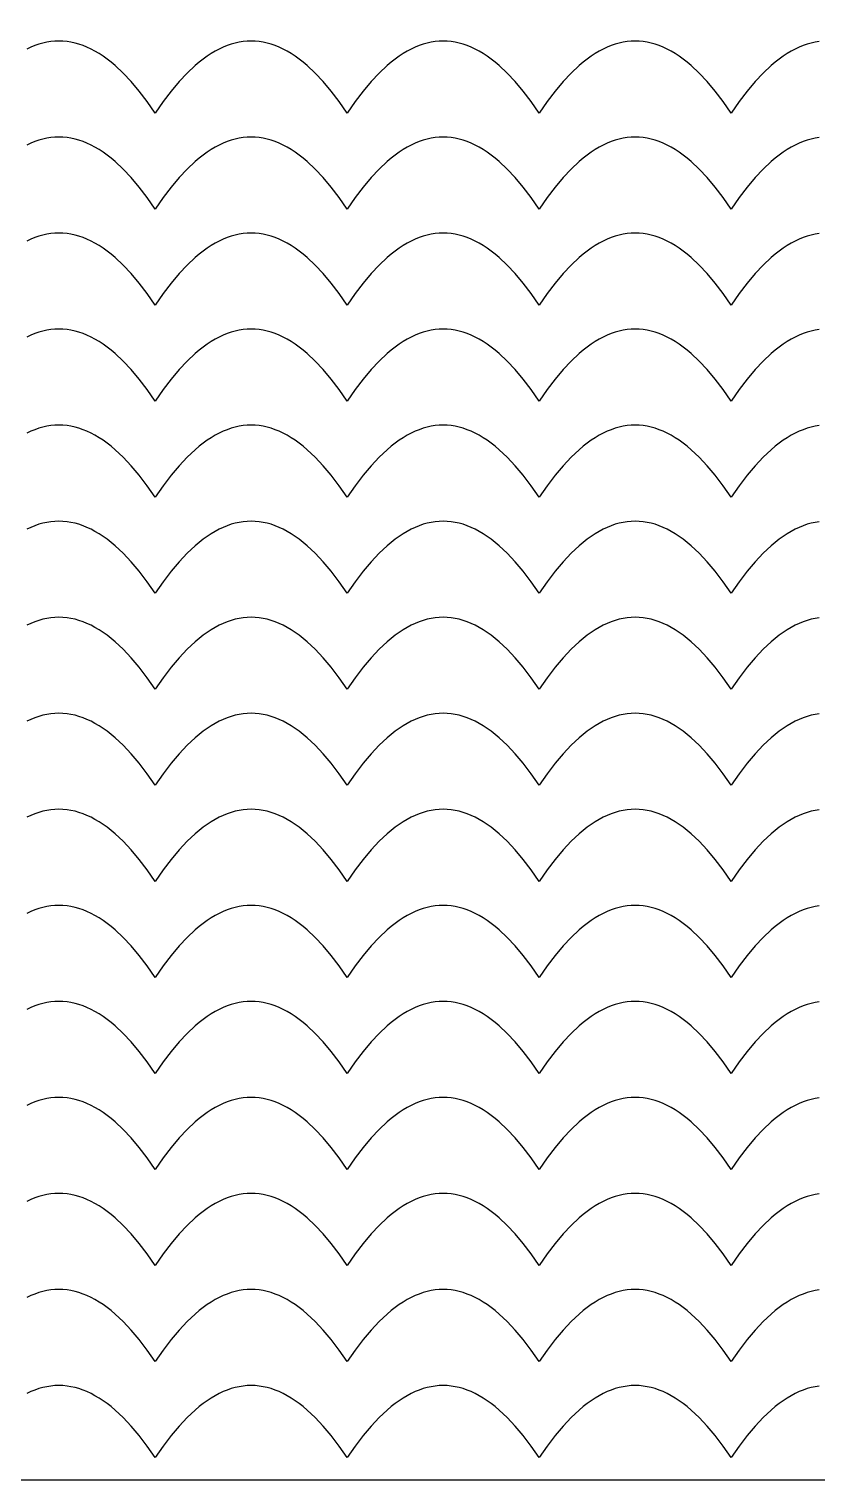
# Model space of a CAD drawing. Extents: x -831 to 1547, y -1426 to -385.
# Drawn here: x 208.9 to 245.9, y -926.3 to -858.3 of the extents above; entities that cross this region are included whole.
import ezdxf

# ---------------------------------------------------------------- set-up
doc = ezdxf.new("R2010")
doc.units = 0
doc.layers.add('CUT', color=18, linetype='CONTINUOUS')
doc.layers.add('ENGRAVE', color=1, linetype='CONTINUOUS')

msp = doc.modelspace()

# ---------------------------------------------------------------- linework, layer by layer
at = {"layer": 'CUT'}
msp.add_lwpolyline([(334.842, -861.159), (254.442, -861.159), (174.042, -809.919), (133.842, -809.919), (93.642, -809.919), (13.242, -861.159), (-67.158, -861.159), (-67.158, -926.259), (93.474, -926.259), (133.842, -870.943), (174.211, -926.259), (334.842, -926.259)], close=True, dxfattribs=at)
at = {"layer": 'ENGRAVE'}
for points in [[(245.967, -858.857), (245.779, -858.887), (245.592, -858.928), (245.404, -858.98), (245.217, -859.045), (245.029, -859.121), (244.842, -859.209), (244.654, -859.309), (244.467, -859.42), (244.279, -859.543), (244.092, -859.678), (243.904, -859.824), (243.717, -859.982), (243.342, -860.334), (242.967, -860.732), (242.592, -861.178), (242.217, -861.67), (241.842, -862.209), (241.467, -861.67), (241.092, -861.178), (240.717, -860.732), (240.342, -860.334), (239.967, -859.982), (239.779, -859.824), (239.592, -859.678), (239.404, -859.543), (239.217, -859.42), (239.029, -859.309), (238.842, -859.209), (238.654, -859.121), (238.467, -859.045), (238.279, -858.98), (238.092, -858.928), (237.904, -858.887), (237.717, -858.857), (237.529, -858.84), (237.342, -858.834), (237.154, -858.84), (236.967, -858.857), (236.779, -858.887), (236.592, -858.928), (236.404, -858.98), (236.217, -859.045), (236.029, -859.121), (235.842, -859.209), (235.654, -859.309), (235.467, -859.42), (235.279, -859.543), (235.092, -859.678), (234.904, -859.824), (234.717, -859.982), (234.342, -860.334), (233.967, -860.732), (233.592, -861.178), (233.217, -861.67), (232.842, -862.209), (232.467, -861.67), (232.092, -861.178), (231.717, -860.732), (231.342, -860.334), (230.967, -859.982), (230.779, -859.824), (230.592, -859.678), (230.404, -859.543), (230.217, -859.42), (230.029, -859.309), (229.842, -859.209), (229.654, -859.121), (229.467, -859.045), (229.279, -858.98), (229.092, -858.928), (228.904, -858.887), (228.717, -858.857), (228.529, -858.84), (228.342, -858.834), (228.154, -858.84), (227.967, -858.857), (227.779, -858.887), (227.592, -858.928), (227.404, -858.98), (227.217, -859.045), (227.029, -859.121), (226.842, -859.209), (226.654, -859.309), (226.467, -859.42), (226.279, -859.543), (226.092, -859.678), (225.904, -859.824), (225.717, -859.982), (225.342, -860.334), (224.967, -860.732), (224.592, -861.178), (224.217, -861.67), (223.842, -862.209), (223.467, -861.67), (223.092, -861.178), (222.717, -860.732), (222.342, -860.334), (221.967, -859.982), (221.779, -859.824), (221.592, -859.678), (221.404, -859.543), (221.217, -859.42), (221.029, -859.309), (220.842, -859.209), (220.654, -859.121), (220.467, -859.045), (220.279, -858.98), (220.092, -858.928), (219.904, -858.887), (219.717, -858.857), (219.529, -858.84), (219.342, -858.834), (219.154, -858.84), (218.967, -858.857), (218.779, -858.887), (218.592, -858.928), (218.404, -858.98), (218.217, -859.045), (218.029, -859.121), (217.842, -859.209), (217.654, -859.309), (217.467, -859.42), (217.279, -859.543), (217.092, -859.678), (216.904, -859.824), (216.717, -859.982), (216.342, -860.334), (215.967, -860.732), (215.592, -861.178), (215.217, -861.67), (214.842, -862.209), (214.467, -861.67), (214.092, -861.178), (213.717, -860.732), (213.342, -860.334), (212.967, -859.982), (212.779, -859.824), (212.592, -859.678), (212.404, -859.543), (212.217, -859.42), (212.029, -859.309), (211.842, -859.209), (211.654, -859.121), (211.467, -859.045), (211.279, -858.98), (211.092, -858.928), (210.904, -858.887), (210.717, -858.857), (210.529, -858.84), (210.342, -858.834), (210.154, -858.84), (209.967, -858.857), (209.779, -858.887), (209.592, -858.928), (209.404, -858.98), (209.217, -859.045), (209.029, -859.121), (208.842, -859.209)], [(245.967, -863.357), (245.779, -863.387), (245.592, -863.428), (245.404, -863.48), (245.217, -863.545), (245.029, -863.621), (244.842, -863.709), (244.654, -863.809), (244.467, -863.92), (244.279, -864.043), (244.092, -864.178), (243.904, -864.324), (243.717, -864.482), (243.342, -864.834), (242.967, -865.232), (242.592, -865.678), (242.217, -866.17), (241.842, -866.709), (241.467, -866.17), (241.092, -865.678), (240.717, -865.232), (240.342, -864.834), (239.967, -864.482), (239.779, -864.324), (239.592, -864.178), (239.404, -864.043), (239.217, -863.92), (239.029, -863.809), (238.842, -863.709), (238.654, -863.621), (238.467, -863.545), (238.279, -863.48), (238.092, -863.428), (237.904, -863.387), (237.717, -863.357), (237.529, -863.34), (237.342, -863.334), (237.154, -863.34), (236.967, -863.357), (236.779, -863.387), (236.592, -863.428), (236.404, -863.48), (236.217, -863.545), (236.029, -863.621), (235.842, -863.709), (235.654, -863.809), (235.467, -863.92), (235.279, -864.043), (235.092, -864.178), (234.904, -864.324), (234.717, -864.482), (234.342, -864.834), (233.967, -865.232), (233.592, -865.678), (233.217, -866.17), (232.842, -866.709), (232.467, -866.17), (232.092, -865.678), (231.717, -865.232), (231.342, -864.834), (230.967, -864.482), (230.779, -864.324), (230.592, -864.178), (230.404, -864.043), (230.217, -863.92), (230.029, -863.809), (229.842, -863.709), (229.654, -863.621), (229.467, -863.545), (229.279, -863.48), (229.092, -863.428), (228.904, -863.387), (228.717, -863.357), (228.529, -863.34), (228.342, -863.334), (228.154, -863.34), (227.967, -863.357), (227.779, -863.387), (227.592, -863.428), (227.404, -863.48), (227.217, -863.545), (227.029, -863.621), (226.842, -863.709), (226.654, -863.809), (226.467, -863.92), (226.279, -864.043), (226.092, -864.178), (225.904, -864.324), (225.717, -864.482), (225.342, -864.834), (224.967, -865.232), (224.592, -865.678), (224.217, -866.17), (223.842, -866.709), (223.467, -866.17), (223.092, -865.678), (222.717, -865.232), (222.342, -864.834), (221.967, -864.482), (221.779, -864.324), (221.592, -864.178), (221.404, -864.043), (221.217, -863.92), (221.029, -863.809), (220.842, -863.709), (220.654, -863.621), (220.467, -863.545), (220.279, -863.48), (220.092, -863.428), (219.904, -863.387), (219.717, -863.357), (219.529, -863.34), (219.342, -863.334), (219.154, -863.34), (218.967, -863.357), (218.779, -863.387), (218.592, -863.428), (218.404, -863.48), (218.217, -863.545), (218.029, -863.621), (217.842, -863.709), (217.654, -863.809), (217.467, -863.92), (217.279, -864.043), (217.092, -864.178), (216.904, -864.324), (216.717, -864.482), (216.342, -864.834), (215.967, -865.232), (215.592, -865.678), (215.217, -866.17), (214.842, -866.709), (214.467, -866.17), (214.092, -865.678), (213.717, -865.232), (213.342, -864.834), (212.967, -864.482), (212.779, -864.324), (212.592, -864.178), (212.404, -864.043), (212.217, -863.92), (212.029, -863.809), (211.842, -863.709), (211.654, -863.621), (211.467, -863.545), (211.279, -863.48), (211.092, -863.428), (210.904, -863.387), (210.717, -863.357), (210.529, -863.34), (210.342, -863.334), (210.154, -863.34), (209.967, -863.357), (209.779, -863.387), (209.592, -863.428), (209.404, -863.48), (209.217, -863.545), (209.029, -863.621), (208.842, -863.709)], [(245.967, -867.857), (245.779, -867.887), (245.592, -867.928), (245.404, -867.98), (245.217, -868.045), (245.029, -868.121), (244.842, -868.209), (244.654, -868.309), (244.467, -868.42), (244.279, -868.543), (244.092, -868.678), (243.904, -868.824), (243.717, -868.982), (243.342, -869.334), (242.967, -869.732), (242.592, -870.178), (242.217, -870.67), (241.842, -871.209), (241.467, -870.67), (241.092, -870.178), (240.717, -869.732), (240.342, -869.334), (239.967, -868.982), (239.779, -868.824), (239.592, -868.678), (239.404, -868.543), (239.217, -868.42), (239.029, -868.309), (238.842, -868.209), (238.654, -868.121), (238.467, -868.045), (238.279, -867.98), (238.092, -867.928), (237.904, -867.887), (237.717, -867.857), (237.529, -867.84), (237.342, -867.834), (237.154, -867.84), (236.967, -867.857), (236.779, -867.887), (236.592, -867.928), (236.404, -867.98), (236.217, -868.045), (236.029, -868.121), (235.842, -868.209), (235.654, -868.309), (235.467, -868.42), (235.279, -868.543), (235.092, -868.678), (234.904, -868.824), (234.717, -868.982), (234.342, -869.334), (233.967, -869.732), (233.592, -870.178), (233.217, -870.67), (232.842, -871.209), (232.467, -870.67), (232.092, -870.178), (231.717, -869.732), (231.342, -869.334), (230.967, -868.982), (230.779, -868.824), (230.592, -868.678), (230.404, -868.543), (230.217, -868.42), (230.029, -868.309), (229.842, -868.209), (229.654, -868.121), (229.467, -868.045), (229.279, -867.98), (229.092, -867.928), (228.904, -867.887), (228.717, -867.857), (228.529, -867.84), (228.342, -867.834), (228.154, -867.84), (227.967, -867.857), (227.779, -867.887), (227.592, -867.928), (227.404, -867.98), (227.217, -868.045), (227.029, -868.121), (226.842, -868.209), (226.654, -868.309), (226.467, -868.42), (226.279, -868.543), (226.092, -868.678), (225.904, -868.824), (225.717, -868.982), (225.342, -869.334), (224.967, -869.732), (224.592, -870.178), (224.217, -870.67), (223.842, -871.209), (223.467, -870.67), (223.092, -870.178), (222.717, -869.732), (222.342, -869.334), (221.967, -868.982), (221.779, -868.824), (221.592, -868.678), (221.404, -868.543), (221.217, -868.42), (221.029, -868.309), (220.842, -868.209), (220.654, -868.121), (220.467, -868.045), (220.279, -867.98), (220.092, -867.928), (219.904, -867.887), (219.717, -867.857), (219.529, -867.84), (219.342, -867.834), (219.154, -867.84), (218.967, -867.857), (218.779, -867.887), (218.592, -867.928), (218.404, -867.98), (218.217, -868.045), (218.029, -868.121), (217.842, -868.209), (217.654, -868.309), (217.467, -868.42), (217.279, -868.543), (217.092, -868.678), (216.904, -868.824), (216.717, -868.982), (216.342, -869.334), (215.967, -869.732), (215.592, -870.178), (215.217, -870.67), (214.842, -871.209), (214.467, -870.67), (214.092, -870.178), (213.717, -869.732), (213.342, -869.334), (212.967, -868.982), (212.779, -868.824), (212.592, -868.678), (212.404, -868.543), (212.217, -868.42), (212.029, -868.309), (211.842, -868.209), (211.654, -868.121), (211.467, -868.045), (211.279, -867.98), (211.092, -867.928), (210.904, -867.887), (210.717, -867.857), (210.529, -867.84), (210.342, -867.834), (210.154, -867.84), (209.967, -867.857), (209.779, -867.887), (209.592, -867.928), (209.404, -867.98), (209.217, -868.045), (209.029, -868.121), (208.842, -868.209)], [(245.967, -872.357), (245.779, -872.387), (245.592, -872.428), (245.404, -872.48), (245.217, -872.545), (245.029, -872.621), (244.842, -872.709), (244.654, -872.809), (244.467, -872.92), (244.279, -873.043), (244.092, -873.178), (243.904, -873.324), (243.717, -873.482), (243.342, -873.834), (242.967, -874.232), (242.592, -874.678), (242.217, -875.17), (241.842, -875.709), (241.467, -875.17), (241.092, -874.678), (240.717, -874.232), (240.342, -873.834), (239.967, -873.482), (239.779, -873.324), (239.592, -873.178), (239.404, -873.043), (239.217, -872.92), (239.029, -872.809), (238.842, -872.709), (238.654, -872.621), (238.467, -872.545), (238.279, -872.48), (238.092, -872.428), (237.904, -872.387), (237.717, -872.357), (237.529, -872.34), (237.342, -872.334), (237.154, -872.34), (236.967, -872.357), (236.779, -872.387), (236.592, -872.428), (236.404, -872.48), (236.217, -872.545), (236.029, -872.621), (235.842, -872.709), (235.654, -872.809), (235.467, -872.92), (235.279, -873.043), (235.092, -873.178), (234.904, -873.324), (234.717, -873.482), (234.342, -873.834), (233.967, -874.232), (233.592, -874.678), (233.217, -875.17), (232.842, -875.709), (232.467, -875.17), (232.092, -874.678), (231.717, -874.232), (231.342, -873.834), (230.967, -873.482), (230.779, -873.324), (230.592, -873.178), (230.404, -873.043), (230.217, -872.92), (230.029, -872.809), (229.842, -872.709), (229.654, -872.621), (229.467, -872.545), (229.279, -872.48), (229.092, -872.428), (228.904, -872.387), (228.717, -872.357), (228.529, -872.34), (228.342, -872.334), (228.154, -872.34), (227.967, -872.357), (227.779, -872.387), (227.592, -872.428), (227.404, -872.48), (227.217, -872.545), (227.029, -872.621), (226.842, -872.709), (226.654, -872.809), (226.467, -872.92), (226.279, -873.043), (226.092, -873.178), (225.904, -873.324), (225.717, -873.482), (225.342, -873.834), (224.967, -874.232), (224.592, -874.678), (224.217, -875.17), (223.842, -875.709), (223.467, -875.17), (223.092, -874.678), (222.717, -874.232), (222.342, -873.834), (221.967, -873.482), (221.779, -873.324), (221.592, -873.178), (221.404, -873.043), (221.217, -872.92), (221.029, -872.809), (220.842, -872.709), (220.654, -872.621), (220.467, -872.545), (220.279, -872.48), (220.092, -872.428), (219.904, -872.387), (219.717, -872.357), (219.529, -872.34), (219.342, -872.334), (219.154, -872.34), (218.967, -872.357), (218.779, -872.387), (218.592, -872.428), (218.404, -872.48), (218.217, -872.545), (218.029, -872.621), (217.842, -872.709), (217.654, -872.809), (217.467, -872.92), (217.279, -873.043), (217.092, -873.178), (216.904, -873.324), (216.717, -873.482), (216.342, -873.834), (215.967, -874.232), (215.592, -874.678), (215.217, -875.17), (214.842, -875.709), (214.467, -875.17), (214.092, -874.678), (213.717, -874.232), (213.342, -873.834), (212.967, -873.482), (212.779, -873.324), (212.592, -873.178), (212.404, -873.043), (212.217, -872.92), (212.029, -872.809), (211.842, -872.709), (211.654, -872.621), (211.467, -872.545), (211.279, -872.48), (211.092, -872.428), (210.904, -872.387), (210.717, -872.357), (210.529, -872.34), (210.342, -872.334), (210.154, -872.34), (209.967, -872.357), (209.779, -872.387), (209.592, -872.428), (209.404, -872.48), (209.217, -872.545), (209.029, -872.621), (208.842, -872.709)], [(245.967, -876.857), (245.779, -876.887), (245.592, -876.928), (245.404, -876.98), (245.217, -877.045), (245.029, -877.121), (244.842, -877.209), (244.654, -877.309), (244.467, -877.42), (244.279, -877.543), (244.092, -877.678), (243.904, -877.824), (243.717, -877.982), (243.342, -878.334), (242.967, -878.732), (242.592, -879.178), (242.217, -879.67), (241.842, -880.209), (241.467, -879.67), (241.092, -879.178), (240.717, -878.732), (240.342, -878.334), (239.967, -877.982), (239.779, -877.824), (239.592, -877.678), (239.404, -877.543), (239.217, -877.42), (239.029, -877.309), (238.842, -877.209), (238.654, -877.121), (238.467, -877.045), (238.279, -876.98), (238.092, -876.928), (237.904, -876.887), (237.717, -876.857), (237.529, -876.84), (237.342, -876.834), (237.154, -876.84), (236.967, -876.857), (236.779, -876.887), (236.592, -876.928), (236.404, -876.98), (236.217, -877.045), (236.029, -877.121), (235.842, -877.209), (235.654, -877.309), (235.467, -877.42), (235.279, -877.543), (235.092, -877.678), (234.904, -877.824), (234.717, -877.982), (234.342, -878.334), (233.967, -878.732), (233.592, -879.178), (233.217, -879.67), (232.842, -880.209), (232.467, -879.67), (232.092, -879.178), (231.717, -878.732), (231.342, -878.334), (230.967, -877.982), (230.779, -877.824), (230.592, -877.678), (230.404, -877.543), (230.217, -877.42), (230.029, -877.309), (229.842, -877.209), (229.654, -877.121), (229.467, -877.045), (229.279, -876.98), (229.092, -876.928), (228.904, -876.887), (228.717, -876.857), (228.529, -876.84), (228.342, -876.834), (228.154, -876.84), (227.967, -876.857), (227.779, -876.887), (227.592, -876.928), (227.404, -876.98), (227.217, -877.045), (227.029, -877.121), (226.842, -877.209), (226.654, -877.309), (226.467, -877.42), (226.279, -877.543), (226.092, -877.678), (225.904, -877.824), (225.717, -877.982), (225.342, -878.334), (224.967, -878.732), (224.592, -879.178), (224.217, -879.67), (223.842, -880.209), (223.467, -879.67), (223.092, -879.178), (222.717, -878.732), (222.342, -878.334), (221.967, -877.982), (221.779, -877.824), (221.592, -877.678), (221.404, -877.543), (221.217, -877.42), (221.029, -877.309), (220.842, -877.209), (220.654, -877.121), (220.467, -877.045), (220.279, -876.98), (220.092, -876.928), (219.904, -876.887), (219.717, -876.857), (219.529, -876.84), (219.342, -876.834), (219.154, -876.84), (218.967, -876.857), (218.779, -876.887), (218.592, -876.928), (218.404, -876.98), (218.217, -877.045), (218.029, -877.121), (217.842, -877.209), (217.654, -877.309), (217.467, -877.42), (217.279, -877.543), (217.092, -877.678), (216.904, -877.824), (216.717, -877.982), (216.342, -878.334), (215.967, -878.732), (215.592, -879.178), (215.217, -879.67), (214.842, -880.209), (214.467, -879.67), (214.092, -879.178), (213.717, -878.732), (213.342, -878.334), (212.967, -877.982), (212.779, -877.824), (212.592, -877.678), (212.404, -877.543), (212.217, -877.42), (212.029, -877.309), (211.842, -877.209), (211.654, -877.121), (211.467, -877.045), (211.279, -876.98), (211.092, -876.928), (210.904, -876.887), (210.717, -876.857), (210.529, -876.84), (210.342, -876.834), (210.154, -876.84), (209.967, -876.857), (209.779, -876.887), (209.592, -876.928), (209.404, -876.98), (209.217, -877.045), (209.029, -877.121), (208.842, -877.209)], [(245.967, -881.357), (245.779, -881.387), (245.592, -881.428), (245.404, -881.48), (245.217, -881.545), (245.029, -881.621), (244.842, -881.709), (244.654, -881.809), (244.467, -881.92), (244.279, -882.043), (244.092, -882.178), (243.904, -882.324), (243.717, -882.482), (243.342, -882.834), (242.967, -883.232), (242.592, -883.678), (242.217, -884.17), (241.842, -884.709), (241.467, -884.17), (241.092, -883.678), (240.717, -883.232), (240.342, -882.834), (239.967, -882.482), (239.779, -882.324), (239.592, -882.178), (239.404, -882.043), (239.217, -881.92), (239.029, -881.809), (238.842, -881.709), (238.654, -881.621), (238.467, -881.545), (238.279, -881.48), (238.092, -881.428), (237.904, -881.387), (237.717, -881.357), (237.529, -881.34), (237.342, -881.334), (237.154, -881.34), (236.967, -881.357), (236.779, -881.387), (236.592, -881.428), (236.404, -881.48), (236.217, -881.545), (236.029, -881.621), (235.842, -881.709), (235.654, -881.809), (235.467, -881.92), (235.279, -882.043), (235.092, -882.178), (234.904, -882.324), (234.717, -882.482), (234.342, -882.834), (233.967, -883.232), (233.592, -883.678), (233.217, -884.17), (232.842, -884.709), (232.467, -884.17), (232.092, -883.678), (231.717, -883.232), (231.342, -882.834), (230.967, -882.482), (230.779, -882.324), (230.592, -882.178), (230.404, -882.043), (230.217, -881.92), (230.029, -881.809), (229.842, -881.709), (229.654, -881.621), (229.467, -881.545), (229.279, -881.48), (229.092, -881.428), (228.904, -881.387), (228.717, -881.357), (228.529, -881.34), (228.342, -881.334), (228.154, -881.34), (227.967, -881.357), (227.779, -881.387), (227.592, -881.428), (227.404, -881.48), (227.217, -881.545), (227.029, -881.621), (226.842, -881.709), (226.654, -881.809), (226.467, -881.92), (226.279, -882.043), (226.092, -882.178), (225.904, -882.324), (225.717, -882.482), (225.342, -882.834), (224.967, -883.232), (224.592, -883.678), (224.217, -884.17), (223.842, -884.709), (223.467, -884.17), (223.092, -883.678), (222.717, -883.232), (222.342, -882.834), (221.967, -882.482), (221.779, -882.324), (221.592, -882.178), (221.404, -882.043), (221.217, -881.92), (221.029, -881.809), (220.842, -881.709), (220.654, -881.621), (220.467, -881.545), (220.279, -881.48), (220.092, -881.428), (219.904, -881.387), (219.717, -881.357), (219.529, -881.34), (219.342, -881.334), (219.154, -881.34), (218.967, -881.357), (218.779, -881.387), (218.592, -881.428), (218.404, -881.48), (218.217, -881.545), (218.029, -881.621), (217.842, -881.709), (217.654, -881.809), (217.467, -881.92), (217.279, -882.043), (217.092, -882.178), (216.904, -882.324), (216.717, -882.482), (216.342, -882.834), (215.967, -883.232), (215.592, -883.678), (215.217, -884.17), (214.842, -884.709), (214.467, -884.17), (214.092, -883.678), (213.717, -883.232), (213.342, -882.834), (212.967, -882.482), (212.779, -882.324), (212.592, -882.178), (212.404, -882.043), (212.217, -881.92), (212.029, -881.809), (211.842, -881.709), (211.654, -881.621), (211.467, -881.545), (211.279, -881.48), (211.092, -881.428), (210.904, -881.387), (210.717, -881.357), (210.529, -881.34), (210.342, -881.334), (210.154, -881.34), (209.967, -881.357), (209.779, -881.387), (209.592, -881.428), (209.404, -881.48), (209.217, -881.545), (209.029, -881.621), (208.842, -881.709)], [(245.967, -885.857), (245.779, -885.887), (245.592, -885.928), (245.404, -885.98), (245.217, -886.045), (245.029, -886.121), (244.842, -886.209), (244.654, -886.309), (244.467, -886.42), (244.279, -886.543), (244.092, -886.678), (243.904, -886.824), (243.717, -886.982), (243.342, -887.334), (242.967, -887.732), (242.592, -888.178), (242.217, -888.67), (241.842, -889.209), (241.467, -888.67), (241.092, -888.178), (240.717, -887.732), (240.342, -887.334), (239.967, -886.982), (239.779, -886.824), (239.592, -886.678), (239.404, -886.543), (239.217, -886.42), (239.029, -886.309), (238.842, -886.209), (238.654, -886.121), (238.467, -886.045), (238.279, -885.98), (238.092, -885.928), (237.904, -885.887), (237.717, -885.857), (237.529, -885.84), (237.342, -885.834), (237.154, -885.84), (236.967, -885.857), (236.779, -885.887), (236.592, -885.928), (236.404, -885.98), (236.217, -886.045), (236.029, -886.121), (235.842, -886.209), (235.654, -886.309), (235.467, -886.42), (235.279, -886.543), (235.092, -886.678), (234.904, -886.824), (234.717, -886.982), (234.342, -887.334), (233.967, -887.732), (233.592, -888.178), (233.217, -888.67), (232.842, -889.209), (232.467, -888.67), (232.092, -888.178), (231.717, -887.732), (231.342, -887.334), (230.967, -886.982), (230.779, -886.824), (230.592, -886.678), (230.404, -886.543), (230.217, -886.42), (230.029, -886.309), (229.842, -886.209), (229.654, -886.121), (229.467, -886.045), (229.279, -885.98), (229.092, -885.928), (228.904, -885.887), (228.717, -885.857), (228.529, -885.84), (228.342, -885.834), (228.154, -885.84), (227.967, -885.857), (227.779, -885.887), (227.592, -885.928), (227.404, -885.98), (227.217, -886.045), (227.029, -886.121), (226.842, -886.209), (226.654, -886.309), (226.467, -886.42), (226.279, -886.543), (226.092, -886.678), (225.904, -886.824), (225.717, -886.982), (225.342, -887.334), (224.967, -887.732), (224.592, -888.178), (224.217, -888.67), (223.842, -889.209), (223.467, -888.67), (223.092, -888.178), (222.717, -887.732), (222.342, -887.334), (221.967, -886.982), (221.779, -886.824), (221.592, -886.678), (221.404, -886.543), (221.217, -886.42), (221.029, -886.309), (220.842, -886.209), (220.654, -886.121), (220.467, -886.045), (220.279, -885.98), (220.092, -885.928), (219.904, -885.887), (219.717, -885.857), (219.529, -885.84), (219.342, -885.834), (219.154, -885.84), (218.967, -885.857), (218.779, -885.887), (218.592, -885.928), (218.404, -885.98), (218.217, -886.045), (218.029, -886.121), (217.842, -886.209), (217.654, -886.309), (217.467, -886.42), (217.279, -886.543), (217.092, -886.678), (216.904, -886.824), (216.717, -886.982), (216.342, -887.334), (215.967, -887.732), (215.592, -888.178), (215.217, -888.67), (214.842, -889.209), (214.467, -888.67), (214.092, -888.178), (213.717, -887.732), (213.342, -887.334), (212.967, -886.982), (212.779, -886.824), (212.592, -886.678), (212.404, -886.543), (212.217, -886.42), (212.029, -886.309), (211.842, -886.209), (211.654, -886.121), (211.467, -886.045), (211.279, -885.98), (211.092, -885.928), (210.904, -885.887), (210.717, -885.857), (210.529, -885.84), (210.342, -885.834), (210.154, -885.84), (209.967, -885.857), (209.779, -885.887), (209.592, -885.928), (209.404, -885.98), (209.217, -886.045), (209.029, -886.121), (208.842, -886.209)], [(245.967, -890.357), (245.779, -890.387), (245.592, -890.428), (245.404, -890.48), (245.217, -890.545), (245.029, -890.621), (244.842, -890.709), (244.654, -890.809), (244.467, -890.92), (244.279, -891.043), (244.092, -891.178), (243.904, -891.324), (243.717, -891.482), (243.342, -891.834), (242.967, -892.232), (242.592, -892.678), (242.217, -893.17), (241.842, -893.709), (241.467, -893.17), (241.092, -892.678), (240.717, -892.232), (240.342, -891.834), (239.967, -891.482), (239.779, -891.324), (239.592, -891.178), (239.404, -891.043), (239.217, -890.92), (239.029, -890.809), (238.842, -890.709), (238.654, -890.621), (238.467, -890.545), (238.279, -890.48), (238.092, -890.428), (237.904, -890.387), (237.717, -890.357), (237.529, -890.34), (237.342, -890.334), (237.154, -890.34), (236.967, -890.357), (236.779, -890.387), (236.592, -890.428), (236.404, -890.48), (236.217, -890.545), (236.029, -890.621), (235.842, -890.709), (235.654, -890.809), (235.467, -890.92), (235.279, -891.043), (235.092, -891.178), (234.904, -891.324), (234.717, -891.482), (234.342, -891.834), (233.967, -892.232), (233.592, -892.678), (233.217, -893.17), (232.842, -893.709), (232.467, -893.17), (232.092, -892.678), (231.717, -892.232), (231.342, -891.834), (230.967, -891.482), (230.779, -891.324), (230.592, -891.178), (230.404, -891.043), (230.217, -890.92), (230.029, -890.809), (229.842, -890.709), (229.654, -890.621), (229.467, -890.545), (229.279, -890.48), (229.092, -890.428), (228.904, -890.387), (228.717, -890.357), (228.529, -890.34), (228.342, -890.334), (228.154, -890.34), (227.967, -890.357), (227.779, -890.387), (227.592, -890.428), (227.404, -890.48), (227.217, -890.545), (227.029, -890.621), (226.842, -890.709), (226.654, -890.809), (226.467, -890.92), (226.279, -891.043), (226.092, -891.178), (225.904, -891.324), (225.717, -891.482), (225.342, -891.834), (224.967, -892.232), (224.592, -892.678), (224.217, -893.17), (223.842, -893.709), (223.467, -893.17), (223.092, -892.678), (222.717, -892.232), (222.342, -891.834), (221.967, -891.482), (221.779, -891.324), (221.592, -891.178), (221.404, -891.043), (221.217, -890.92), (221.029, -890.809), (220.842, -890.709), (220.654, -890.621), (220.467, -890.545), (220.279, -890.48), (220.092, -890.428), (219.904, -890.387), (219.717, -890.357), (219.529, -890.34), (219.342, -890.334), (219.154, -890.34), (218.967, -890.357), (218.779, -890.387), (218.592, -890.428), (218.404, -890.48), (218.217, -890.545), (218.029, -890.621), (217.842, -890.709), (217.654, -890.809), (217.467, -890.92), (217.279, -891.043), (217.092, -891.178), (216.904, -891.324), (216.717, -891.482), (216.342, -891.834), (215.967, -892.232), (215.592, -892.678), (215.217, -893.17), (214.842, -893.709), (214.467, -893.17), (214.092, -892.678), (213.717, -892.232), (213.342, -891.834), (212.967, -891.482), (212.779, -891.324), (212.592, -891.178), (212.404, -891.043), (212.217, -890.92), (212.029, -890.809), (211.842, -890.709), (211.654, -890.621), (211.467, -890.545), (211.279, -890.48), (211.092, -890.428), (210.904, -890.387), (210.717, -890.357), (210.529, -890.34), (210.342, -890.334), (210.154, -890.34), (209.967, -890.357), (209.779, -890.387), (209.592, -890.428), (209.404, -890.48), (209.217, -890.545), (209.029, -890.621), (208.842, -890.709)], [(245.967, -894.857), (245.779, -894.887), (245.592, -894.928), (245.404, -894.98), (245.217, -895.045), (245.029, -895.121), (244.842, -895.209), (244.654, -895.309), (244.467, -895.42), (244.279, -895.543), (244.092, -895.678), (243.904, -895.824), (243.717, -895.982), (243.342, -896.334), (242.967, -896.732), (242.592, -897.178), (242.217, -897.67), (241.842, -898.209), (241.467, -897.67), (241.092, -897.178), (240.717, -896.732), (240.342, -896.334), (239.967, -895.982), (239.779, -895.824), (239.592, -895.678), (239.404, -895.543), (239.217, -895.42), (239.029, -895.309), (238.842, -895.209), (238.654, -895.121), (238.467, -895.045), (238.279, -894.98), (238.092, -894.928), (237.904, -894.887), (237.717, -894.857), (237.529, -894.84), (237.342, -894.834), (237.154, -894.84), (236.967, -894.857), (236.779, -894.887), (236.592, -894.928), (236.404, -894.98), (236.217, -895.045), (236.029, -895.121), (235.842, -895.209), (235.654, -895.309), (235.467, -895.42), (235.279, -895.543), (235.092, -895.678), (234.904, -895.824), (234.717, -895.982), (234.342, -896.334), (233.967, -896.732), (233.592, -897.178), (233.217, -897.67), (232.842, -898.209), (232.467, -897.67), (232.092, -897.178), (231.717, -896.732), (231.342, -896.334), (230.967, -895.982), (230.779, -895.824), (230.592, -895.678), (230.404, -895.543), (230.217, -895.42), (230.029, -895.309), (229.842, -895.209), (229.654, -895.121), (229.467, -895.045), (229.279, -894.98), (229.092, -894.928), (228.904, -894.887), (228.717, -894.857), (228.529, -894.84), (228.342, -894.834), (228.154, -894.84), (227.967, -894.857), (227.779, -894.887), (227.592, -894.928), (227.404, -894.98), (227.217, -895.045), (227.029, -895.121), (226.842, -895.209), (226.654, -895.309), (226.467, -895.42), (226.279, -895.543), (226.092, -895.678), (225.904, -895.824), (225.717, -895.982), (225.342, -896.334), (224.967, -896.732), (224.592, -897.178), (224.217, -897.67), (223.842, -898.209), (223.467, -897.67), (223.092, -897.178), (222.717, -896.732), (222.342, -896.334), (221.967, -895.982), (221.779, -895.824), (221.592, -895.678), (221.404, -895.543), (221.217, -895.42), (221.029, -895.309), (220.842, -895.209), (220.654, -895.121), (220.467, -895.045), (220.279, -894.98), (220.092, -894.928), (219.904, -894.887), (219.717, -894.857), (219.529, -894.84), (219.342, -894.834), (219.154, -894.84), (218.967, -894.857), (218.779, -894.887), (218.592, -894.928), (218.404, -894.98), (218.217, -895.045), (218.029, -895.121), (217.842, -895.209), (217.654, -895.309), (217.467, -895.42), (217.279, -895.543), (217.092, -895.678), (216.904, -895.824), (216.717, -895.982), (216.342, -896.334), (215.967, -896.732), (215.592, -897.178), (215.217, -897.67), (214.842, -898.209), (214.467, -897.67), (214.092, -897.178), (213.717, -896.732), (213.342, -896.334), (212.967, -895.982), (212.779, -895.824), (212.592, -895.678), (212.404, -895.543), (212.217, -895.42), (212.029, -895.309), (211.842, -895.209), (211.654, -895.121), (211.467, -895.045), (211.279, -894.98), (211.092, -894.928), (210.904, -894.887), (210.717, -894.857), (210.529, -894.84), (210.342, -894.834), (210.154, -894.84), (209.967, -894.857), (209.779, -894.887), (209.592, -894.928), (209.404, -894.98), (209.217, -895.045), (209.029, -895.121), (208.842, -895.209)], [(245.967, -899.357), (245.779, -899.387), (245.592, -899.428), (245.404, -899.48), (245.217, -899.545), (245.029, -899.621), (244.842, -899.709), (244.654, -899.809), (244.467, -899.92), (244.279, -900.043), (244.092, -900.178), (243.904, -900.324), (243.717, -900.482), (243.342, -900.834), (242.967, -901.232), (242.592, -901.678), (242.217, -902.17), (241.842, -902.709), (241.467, -902.17), (241.092, -901.678), (240.717, -901.232), (240.342, -900.834), (239.967, -900.482), (239.779, -900.324), (239.592, -900.178), (239.404, -900.043), (239.217, -899.92), (239.029, -899.809), (238.842, -899.709), (238.654, -899.621), (238.467, -899.545), (238.279, -899.48), (238.092, -899.428), (237.904, -899.387), (237.717, -899.357), (237.529, -899.34), (237.342, -899.334), (237.154, -899.34), (236.967, -899.357), (236.779, -899.387), (236.592, -899.428), (236.404, -899.48), (236.217, -899.545), (236.029, -899.621), (235.842, -899.709), (235.654, -899.809), (235.467, -899.92), (235.279, -900.043), (235.092, -900.178), (234.904, -900.324), (234.717, -900.482), (234.342, -900.834), (233.967, -901.232), (233.592, -901.678), (233.217, -902.17), (232.842, -902.709), (232.467, -902.17), (232.092, -901.678), (231.717, -901.232), (231.342, -900.834), (230.967, -900.482), (230.779, -900.324), (230.592, -900.178), (230.404, -900.043), (230.217, -899.92), (230.029, -899.809), (229.842, -899.709), (229.654, -899.621), (229.467, -899.545), (229.279, -899.48), (229.092, -899.428), (228.904, -899.387), (228.717, -899.357), (228.529, -899.34), (228.342, -899.334), (228.154, -899.34), (227.967, -899.357), (227.779, -899.387), (227.592, -899.428), (227.404, -899.48), (227.217, -899.545), (227.029, -899.621), (226.842, -899.709), (226.654, -899.809), (226.467, -899.92), (226.279, -900.043), (226.092, -900.178), (225.904, -900.324), (225.717, -900.482), (225.342, -900.834), (224.967, -901.232), (224.592, -901.678), (224.217, -902.17), (223.842, -902.709), (223.467, -902.17), (223.092, -901.678), (222.717, -901.232), (222.342, -900.834), (221.967, -900.482), (221.779, -900.324), (221.592, -900.178), (221.404, -900.043), (221.217, -899.92), (221.029, -899.809), (220.842, -899.709), (220.654, -899.621), (220.467, -899.545), (220.279, -899.48), (220.092, -899.428), (219.904, -899.387), (219.717, -899.357), (219.529, -899.34), (219.342, -899.334), (219.154, -899.34), (218.967, -899.357), (218.779, -899.387), (218.592, -899.428), (218.404, -899.48), (218.217, -899.545), (218.029, -899.621), (217.842, -899.709), (217.654, -899.809), (217.467, -899.92), (217.279, -900.043), (217.092, -900.178), (216.904, -900.324), (216.717, -900.482), (216.342, -900.834), (215.967, -901.232), (215.592, -901.678), (215.217, -902.17), (214.842, -902.709), (214.467, -902.17), (214.092, -901.678), (213.717, -901.232), (213.342, -900.834), (212.967, -900.482), (212.779, -900.324), (212.592, -900.178), (212.404, -900.043), (212.217, -899.92), (212.029, -899.809), (211.842, -899.709), (211.654, -899.621), (211.467, -899.545), (211.279, -899.48), (211.092, -899.428), (210.904, -899.387), (210.717, -899.357), (210.529, -899.34), (210.342, -899.334), (210.154, -899.34), (209.967, -899.357), (209.779, -899.387), (209.592, -899.428), (209.404, -899.48), (209.217, -899.545), (209.029, -899.621), (208.842, -899.709)], [(245.967, -903.857), (245.779, -903.887), (245.592, -903.928), (245.404, -903.98), (245.217, -904.045), (245.029, -904.121), (244.842, -904.209), (244.654, -904.309), (244.467, -904.42), (244.279, -904.543), (244.092, -904.678), (243.904, -904.824), (243.717, -904.982), (243.342, -905.334), (242.967, -905.732), (242.592, -906.178), (242.217, -906.67), (241.842, -907.209), (241.467, -906.67), (241.092, -906.178), (240.717, -905.732), (240.342, -905.334), (239.967, -904.982), (239.779, -904.824), (239.592, -904.678), (239.404, -904.543), (239.217, -904.42), (239.029, -904.309), (238.842, -904.209), (238.654, -904.121), (238.467, -904.045), (238.279, -903.98), (238.092, -903.928), (237.904, -903.887), (237.717, -903.857), (237.529, -903.84), (237.342, -903.834), (237.154, -903.84), (236.967, -903.857), (236.779, -903.887), (236.592, -903.928), (236.404, -903.98), (236.217, -904.045), (236.029, -904.121), (235.842, -904.209), (235.654, -904.309), (235.467, -904.42), (235.279, -904.543), (235.092, -904.678), (234.904, -904.824), (234.717, -904.982), (234.342, -905.334), (233.967, -905.732), (233.592, -906.178), (233.217, -906.67), (232.842, -907.209), (232.467, -906.67), (232.092, -906.178), (231.717, -905.732), (231.342, -905.334), (230.967, -904.982), (230.779, -904.824), (230.592, -904.678), (230.404, -904.543), (230.217, -904.42), (230.029, -904.309), (229.842, -904.209), (229.654, -904.121), (229.467, -904.045), (229.279, -903.98), (229.092, -903.928), (228.904, -903.887), (228.717, -903.857), (228.529, -903.84), (228.342, -903.834), (228.154, -903.84), (227.967, -903.857), (227.779, -903.887), (227.592, -903.928), (227.404, -903.98), (227.217, -904.045), (227.029, -904.121), (226.842, -904.209), (226.654, -904.309), (226.467, -904.42), (226.279, -904.543), (226.092, -904.678), (225.904, -904.824), (225.717, -904.982), (225.342, -905.334), (224.967, -905.732), (224.592, -906.178), (224.217, -906.67), (223.842, -907.209), (223.467, -906.67), (223.092, -906.178), (222.717, -905.732), (222.342, -905.334), (221.967, -904.982), (221.779, -904.824), (221.592, -904.678), (221.404, -904.543), (221.217, -904.42), (221.029, -904.309), (220.842, -904.209), (220.654, -904.121), (220.467, -904.045), (220.279, -903.98), (220.092, -903.928), (219.904, -903.887), (219.717, -903.857), (219.529, -903.84), (219.342, -903.834), (219.154, -903.84), (218.967, -903.857), (218.779, -903.887), (218.592, -903.928), (218.404, -903.98), (218.217, -904.045), (218.029, -904.121), (217.842, -904.209), (217.654, -904.309), (217.467, -904.42), (217.279, -904.543), (217.092, -904.678), (216.904, -904.824), (216.717, -904.982), (216.342, -905.334), (215.967, -905.732), (215.592, -906.178), (215.217, -906.67), (214.842, -907.209), (214.467, -906.67), (214.092, -906.178), (213.717, -905.732), (213.342, -905.334), (212.967, -904.982), (212.779, -904.824), (212.592, -904.678), (212.404, -904.543), (212.217, -904.42), (212.029, -904.309), (211.842, -904.209), (211.654, -904.121), (211.467, -904.045), (211.279, -903.98), (211.092, -903.928), (210.904, -903.887), (210.717, -903.857), (210.529, -903.84), (210.342, -903.834), (210.154, -903.84), (209.967, -903.857), (209.779, -903.887), (209.592, -903.928), (209.404, -903.98), (209.217, -904.045), (209.029, -904.121), (208.842, -904.209)], [(245.967, -908.357), (245.779, -908.387), (245.592, -908.428), (245.404, -908.48), (245.217, -908.545), (245.029, -908.621), (244.842, -908.709), (244.654, -908.809), (244.467, -908.92), (244.279, -909.043), (244.092, -909.178), (243.904, -909.324), (243.717, -909.482), (243.342, -909.834), (242.967, -910.232), (242.592, -910.678), (242.217, -911.17), (241.842, -911.709), (241.467, -911.17), (241.092, -910.678), (240.717, -910.232), (240.342, -909.834), (239.967, -909.482), (239.779, -909.324), (239.592, -909.178), (239.404, -909.043), (239.217, -908.92), (239.029, -908.809), (238.842, -908.709), (238.654, -908.621), (238.467, -908.545), (238.279, -908.48), (238.092, -908.428), (237.904, -908.387), (237.717, -908.357), (237.529, -908.34), (237.342, -908.334), (237.154, -908.34), (236.967, -908.357), (236.779, -908.387), (236.592, -908.428), (236.404, -908.48), (236.217, -908.545), (236.029, -908.621), (235.842, -908.709), (235.654, -908.809), (235.467, -908.92), (235.279, -909.043), (235.092, -909.178), (234.904, -909.324), (234.717, -909.482), (234.342, -909.834), (233.967, -910.232), (233.592, -910.678), (233.217, -911.17), (232.842, -911.709), (232.467, -911.17), (232.092, -910.678), (231.717, -910.232), (231.342, -909.834), (230.967, -909.482), (230.779, -909.324), (230.592, -909.178), (230.404, -909.043), (230.217, -908.92), (230.029, -908.809), (229.842, -908.709), (229.654, -908.621), (229.467, -908.545), (229.279, -908.48), (229.092, -908.428), (228.904, -908.387), (228.717, -908.357), (228.529, -908.34), (228.342, -908.334), (228.154, -908.34), (227.967, -908.357), (227.779, -908.387), (227.592, -908.428), (227.404, -908.48), (227.217, -908.545), (227.029, -908.621), (226.842, -908.709), (226.654, -908.809), (226.467, -908.92), (226.279, -909.043), (226.092, -909.178), (225.904, -909.324), (225.717, -909.482), (225.342, -909.834), (224.967, -910.232), (224.592, -910.678), (224.217, -911.17), (223.842, -911.709), (223.467, -911.17), (223.092, -910.678), (222.717, -910.232), (222.342, -909.834), (221.967, -909.482), (221.779, -909.324), (221.592, -909.178), (221.404, -909.043), (221.217, -908.92), (221.029, -908.809), (220.842, -908.709), (220.654, -908.621), (220.467, -908.545), (220.279, -908.48), (220.092, -908.428), (219.904, -908.387), (219.717, -908.357), (219.529, -908.34), (219.342, -908.334), (219.154, -908.34), (218.967, -908.357), (218.779, -908.387), (218.592, -908.428), (218.404, -908.48), (218.217, -908.545), (218.029, -908.621), (217.842, -908.709), (217.654, -908.809), (217.467, -908.92), (217.279, -909.043), (217.092, -909.178), (216.904, -909.324), (216.717, -909.482), (216.342, -909.834), (215.967, -910.232), (215.592, -910.678), (215.217, -911.17), (214.842, -911.709), (214.467, -911.17), (214.092, -910.678), (213.717, -910.232), (213.342, -909.834), (212.967, -909.482), (212.779, -909.324), (212.592, -909.178), (212.404, -909.043), (212.217, -908.92), (212.029, -908.809), (211.842, -908.709), (211.654, -908.621), (211.467, -908.545), (211.279, -908.48), (211.092, -908.428), (210.904, -908.387), (210.717, -908.357), (210.529, -908.34), (210.342, -908.334), (210.154, -908.34), (209.967, -908.357), (209.779, -908.387), (209.592, -908.428), (209.404, -908.48), (209.217, -908.545), (209.029, -908.621), (208.842, -908.709)], [(245.967, -912.857), (245.779, -912.887), (245.592, -912.928), (245.404, -912.98), (245.217, -913.045), (245.029, -913.121), (244.842, -913.209), (244.654, -913.309), (244.467, -913.42), (244.279, -913.543), (244.092, -913.678), (243.904, -913.824), (243.717, -913.982), (243.342, -914.334), (242.967, -914.732), (242.592, -915.178), (242.217, -915.67), (241.842, -916.209), (241.467, -915.67), (241.092, -915.178), (240.717, -914.732), (240.342, -914.334), (239.967, -913.982), (239.779, -913.824), (239.592, -913.678), (239.404, -913.543), (239.217, -913.42), (239.029, -913.309), (238.842, -913.209), (238.654, -913.121), (238.467, -913.045), (238.279, -912.98), (238.092, -912.928), (237.904, -912.887), (237.717, -912.857), (237.529, -912.84), (237.342, -912.834), (237.154, -912.84), (236.967, -912.857), (236.779, -912.887), (236.592, -912.928), (236.404, -912.98), (236.217, -913.045), (236.029, -913.121), (235.842, -913.209), (235.654, -913.309), (235.467, -913.42), (235.279, -913.543), (235.092, -913.678), (234.904, -913.824), (234.717, -913.982), (234.342, -914.334), (233.967, -914.732), (233.592, -915.178), (233.217, -915.67), (232.842, -916.209), (232.467, -915.67), (232.092, -915.178), (231.717, -914.732), (231.342, -914.334), (230.967, -913.982), (230.779, -913.824), (230.592, -913.678), (230.404, -913.543), (230.217, -913.42), (230.029, -913.309), (229.842, -913.209), (229.654, -913.121), (229.467, -913.045), (229.279, -912.98), (229.092, -912.928), (228.904, -912.887), (228.717, -912.857), (228.529, -912.84), (228.342, -912.834), (228.154, -912.84), (227.967, -912.857), (227.779, -912.887), (227.592, -912.928), (227.404, -912.98), (227.217, -913.045), (227.029, -913.121), (226.842, -913.209), (226.654, -913.309), (226.467, -913.42), (226.279, -913.543), (226.092, -913.678), (225.904, -913.824), (225.717, -913.982), (225.342, -914.334), (224.967, -914.732), (224.592, -915.178), (224.217, -915.67), (223.842, -916.209), (223.467, -915.67), (223.092, -915.178), (222.717, -914.732), (222.342, -914.334), (221.967, -913.982), (221.779, -913.824), (221.592, -913.678), (221.404, -913.543), (221.217, -913.42), (221.029, -913.309), (220.842, -913.209), (220.654, -913.121), (220.467, -913.045), (220.279, -912.98), (220.092, -912.928), (219.904, -912.887), (219.717, -912.857), (219.529, -912.84), (219.342, -912.834), (219.154, -912.84), (218.967, -912.857), (218.779, -912.887), (218.592, -912.928), (218.404, -912.98), (218.217, -913.045), (218.029, -913.121), (217.842, -913.209), (217.654, -913.309), (217.467, -913.42), (217.279, -913.543), (217.092, -913.678), (216.904, -913.824), (216.717, -913.982), (216.342, -914.334), (215.967, -914.732), (215.592, -915.178), (215.217, -915.67), (214.842, -916.209), (214.467, -915.67), (214.092, -915.178), (213.717, -914.732), (213.342, -914.334), (212.967, -913.982), (212.779, -913.824), (212.592, -913.678), (212.404, -913.543), (212.217, -913.42), (212.029, -913.309), (211.842, -913.209), (211.654, -913.121), (211.467, -913.045), (211.279, -912.98), (211.092, -912.928), (210.904, -912.887), (210.717, -912.857), (210.529, -912.84), (210.342, -912.834), (210.154, -912.84), (209.967, -912.857), (209.779, -912.887), (209.592, -912.928), (209.404, -912.98), (209.217, -913.045), (209.029, -913.121), (208.842, -913.209)], [(245.967, -917.357), (245.779, -917.387), (245.592, -917.428), (245.404, -917.48), (245.217, -917.545), (245.029, -917.621), (244.842, -917.709), (244.654, -917.809), (244.467, -917.92), (244.279, -918.043), (244.092, -918.178), (243.904, -918.324), (243.717, -918.482), (243.342, -918.834), (242.967, -919.232), (242.592, -919.678), (242.217, -920.17), (241.842, -920.709), (241.467, -920.17), (241.092, -919.678), (240.717, -919.232), (240.342, -918.834), (239.967, -918.482), (239.779, -918.324), (239.592, -918.178), (239.404, -918.043), (239.217, -917.92), (239.029, -917.809), (238.842, -917.709), (238.654, -917.621), (238.467, -917.545), (238.279, -917.48), (238.092, -917.428), (237.904, -917.387), (237.717, -917.357), (237.529, -917.34), (237.342, -917.334), (237.154, -917.34), (236.967, -917.357), (236.779, -917.387), (236.592, -917.428), (236.404, -917.48), (236.217, -917.545), (236.029, -917.621), (235.842, -917.709), (235.654, -917.809), (235.467, -917.92), (235.279, -918.043), (235.092, -918.178), (234.904, -918.324), (234.717, -918.482), (234.342, -918.834), (233.967, -919.232), (233.592, -919.678), (233.217, -920.17), (232.842, -920.709), (232.467, -920.17), (232.092, -919.678), (231.717, -919.232), (231.342, -918.834), (230.967, -918.482), (230.779, -918.324), (230.592, -918.178), (230.404, -918.043), (230.217, -917.92), (230.029, -917.809), (229.842, -917.709), (229.654, -917.621), (229.467, -917.545), (229.279, -917.48), (229.092, -917.428), (228.904, -917.387), (228.717, -917.357), (228.529, -917.34), (228.342, -917.334), (228.154, -917.34), (227.967, -917.357), (227.779, -917.387), (227.592, -917.428), (227.404, -917.48), (227.217, -917.545), (227.029, -917.621), (226.842, -917.709), (226.654, -917.809), (226.467, -917.92), (226.279, -918.043), (226.092, -918.178), (225.904, -918.324), (225.717, -918.482), (225.342, -918.834), (224.967, -919.232), (224.592, -919.678), (224.217, -920.17), (223.842, -920.709), (223.467, -920.17), (223.092, -919.678), (222.717, -919.232), (222.342, -918.834), (221.967, -918.482), (221.779, -918.324), (221.592, -918.178), (221.404, -918.043), (221.217, -917.92), (221.029, -917.809), (220.842, -917.709), (220.654, -917.621), (220.467, -917.545), (220.279, -917.48), (220.092, -917.428), (219.904, -917.387), (219.717, -917.357), (219.529, -917.34), (219.342, -917.334), (219.154, -917.34), (218.967, -917.357), (218.779, -917.387), (218.592, -917.428), (218.404, -917.48), (218.217, -917.545), (218.029, -917.621), (217.842, -917.709), (217.654, -917.809), (217.467, -917.92), (217.279, -918.043), (217.092, -918.178), (216.904, -918.324), (216.717, -918.482), (216.342, -918.834), (215.967, -919.232), (215.592, -919.678), (215.217, -920.17), (214.842, -920.709), (214.467, -920.17), (214.092, -919.678), (213.717, -919.232), (213.342, -918.834), (212.967, -918.482), (212.779, -918.324), (212.592, -918.178), (212.404, -918.043), (212.217, -917.92), (212.029, -917.809), (211.842, -917.709), (211.654, -917.621), (211.467, -917.545), (211.279, -917.48), (211.092, -917.428), (210.904, -917.387), (210.717, -917.357), (210.529, -917.34), (210.342, -917.334), (210.154, -917.34), (209.967, -917.357), (209.779, -917.387), (209.592, -917.428), (209.404, -917.48), (209.217, -917.545), (209.029, -917.621), (208.842, -917.709)], [(245.967, -921.857), (245.779, -921.887), (245.592, -921.928), (245.404, -921.98), (245.217, -922.045), (245.029, -922.121), (244.842, -922.209), (244.654, -922.309), (244.467, -922.42), (244.279, -922.543), (244.092, -922.678), (243.904, -922.824), (243.717, -922.982), (243.342, -923.334), (242.967, -923.732), (242.592, -924.178), (242.217, -924.67), (241.842, -925.209), (241.467, -924.67), (241.092, -924.178), (240.717, -923.732), (240.342, -923.334), (239.967, -922.982), (239.779, -922.824), (239.592, -922.678), (239.404, -922.543), (239.217, -922.42), (239.029, -922.309), (238.842, -922.209), (238.654, -922.121), (238.467, -922.045), (238.279, -921.98), (238.092, -921.928), (237.904, -921.887), (237.717, -921.857), (237.529, -921.84), (237.342, -921.834), (237.154, -921.84), (236.967, -921.857), (236.779, -921.887), (236.592, -921.928), (236.404, -921.98), (236.217, -922.045), (236.029, -922.121), (235.842, -922.209), (235.654, -922.309), (235.467, -922.42), (235.279, -922.543), (235.092, -922.678), (234.904, -922.824), (234.717, -922.982), (234.342, -923.334), (233.967, -923.732), (233.592, -924.178), (233.217, -924.67), (232.842, -925.209), (232.467, -924.67), (232.092, -924.178), (231.717, -923.732), (231.342, -923.334), (230.967, -922.982), (230.779, -922.824), (230.592, -922.678), (230.404, -922.543), (230.217, -922.42), (230.029, -922.309), (229.842, -922.209), (229.654, -922.121), (229.467, -922.045), (229.279, -921.98), (229.092, -921.928), (228.904, -921.887), (228.717, -921.857), (228.529, -921.84), (228.342, -921.834), (228.154, -921.84), (227.967, -921.857), (227.779, -921.887), (227.592, -921.928), (227.404, -921.98), (227.217, -922.045), (227.029, -922.121), (226.842, -922.209), (226.654, -922.309), (226.467, -922.42), (226.279, -922.543), (226.092, -922.678), (225.904, -922.824), (225.717, -922.982), (225.342, -923.334), (224.967, -923.732), (224.592, -924.178), (224.217, -924.67), (223.842, -925.209), (223.467, -924.67), (223.092, -924.178), (222.717, -923.732), (222.342, -923.334), (221.967, -922.982), (221.779, -922.824), (221.592, -922.678), (221.404, -922.543), (221.217, -922.42), (221.029, -922.309), (220.842, -922.209), (220.654, -922.121), (220.467, -922.045), (220.279, -921.98), (220.092, -921.928), (219.904, -921.887), (219.717, -921.857), (219.529, -921.84), (219.342, -921.834), (219.154, -921.84), (218.967, -921.857), (218.779, -921.887), (218.592, -921.928), (218.404, -921.98), (218.217, -922.045), (218.029, -922.121), (217.842, -922.209), (217.654, -922.309), (217.467, -922.42), (217.279, -922.543), (217.092, -922.678), (216.904, -922.824), (216.717, -922.982), (216.342, -923.334), (215.967, -923.732), (215.592, -924.178), (215.217, -924.67), (214.842, -925.209), (214.467, -924.67), (214.092, -924.178), (213.717, -923.732), (213.342, -923.334), (212.967, -922.982), (212.779, -922.824), (212.592, -922.678), (212.404, -922.543), (212.217, -922.42), (212.029, -922.309), (211.842, -922.209), (211.654, -922.121), (211.467, -922.045), (211.279, -921.98), (211.092, -921.928), (210.904, -921.887), (210.717, -921.857), (210.529, -921.84), (210.342, -921.834), (210.154, -921.84), (209.967, -921.857), (209.779, -921.887), (209.592, -921.928), (209.404, -921.98), (209.217, -922.045), (209.029, -922.121), (208.842, -922.209)]]:
    msp.add_lwpolyline(points, dxfattribs=at)

doc.saveas('drawing.dxf')
